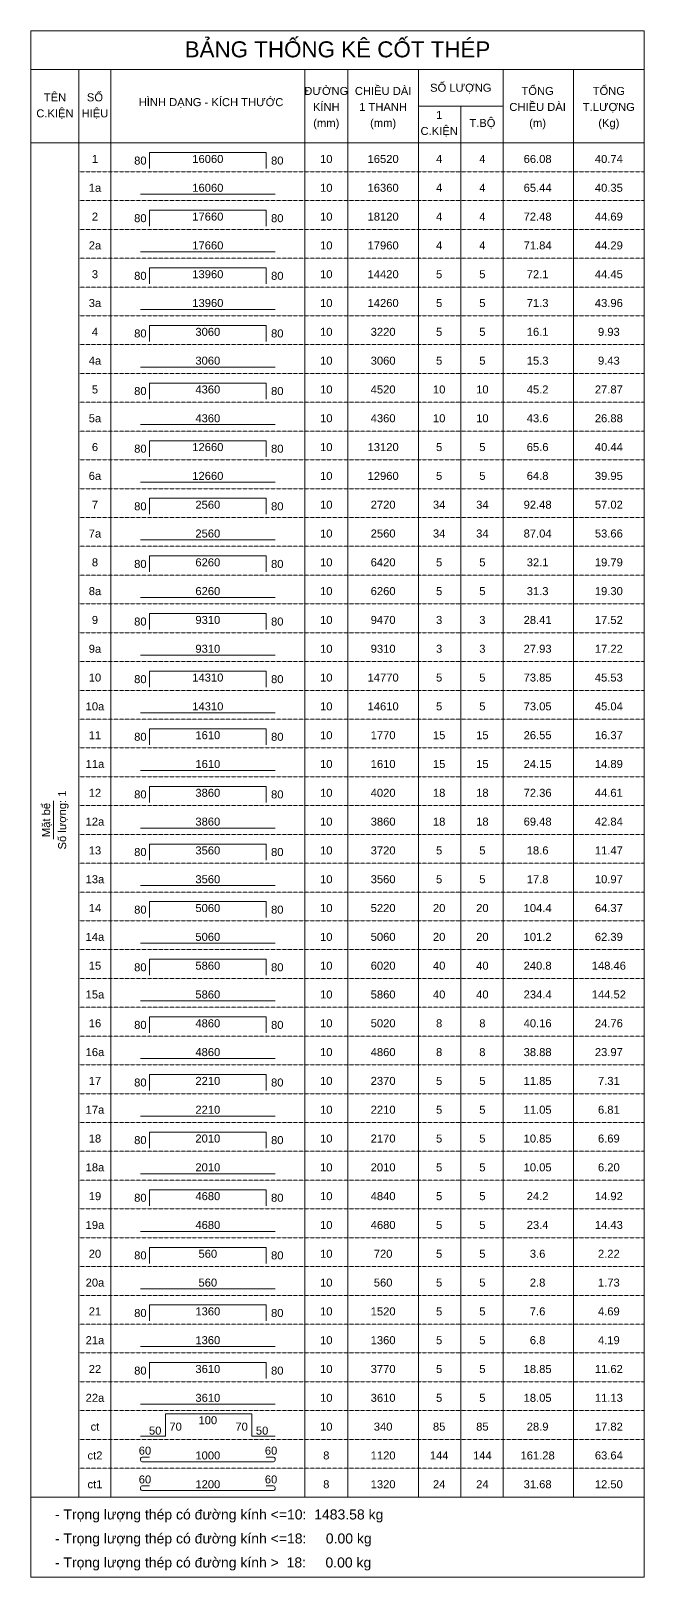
# Model space of a CAD drawing. Header units: inches. Extents: x 0 to 9575, y -795350 to -699800.
# Drawn here: x 0 to 9575, y -754200 to -730050 of the extents above; entities that cross this region are included whole.
import ezdxf
from ezdxf.enums import TextEntityAlignment as Align

# ---------------------------------------------------------------- set-up
doc = ezdxf.new("R2010")
doc.units = ezdxf.units.IN
doc.header["$MEASUREMENT"] = 0
doc.linetypes.add('HIDDENX2', pattern=[0.75, 0.5, -0.25])
for name, color, linetype, lineweight in [('Bao', 2, 'Continuous', 0), ('NetMo', 9, 'HIDDENX2', 0), ('Steel', 4, 'Continuous', 0), ('Text', 2, 'Continuous', 0), ('TextThep', 7, 'Continuous', 0)]:
    doc.layers.add(name, color=color, linetype=linetype, lineweight=lineweight)
doc.styles.add('Hoa', font='micross.ttf')
doc.styles.add('Thuong', font='micross.ttf')

msp = doc.modelspace()

# ---------------------------------------------------------------- linework, layer by layer
at = {"layer": 'Bao'}
for p, q in [((0, -730050), (9575, -730050)), ((0, -730050), (0, -754200)), ((9575, -730050), (9575, -754200)), ((0, -730650), (9575, -730650)), ((750, -730650), (750, -752950)), ((1250, -730650), (1250, -752950)), ((4275, -730650), (4275, -752950)), ((4950, -730650), (4950, -752950)), ((6050, -730650), (6050, -752950)), ((7375, -730650), (7375, -752950)), ((8475, -730650), (8475, -752950)), ((6050, -731225), (7375, -731225)), ((6712.5, -731225), (6712.5, -752950)), ((0, -731800), (9575, -731800))]:
    msp.add_line(p, q, dxfattribs=at)
at = {"layer": 'NetMo'}
for p, q in [((750, -732250), (9575, -732250)), ((750, -732700), (9575, -732700)), ((750, -733150), (9575, -733150)), ((750, -733600), (9575, -733600)), ((750, -734050), (9575, -734050)), ((750, -734500), (9575, -734500)), ((750, -734950), (9575, -734950)), ((750, -735400), (9575, -735400)), ((750, -735850), (9575, -735850)), ((750, -736300), (9575, -736300)), ((750, -736750), (9575, -736750)), ((750, -737200), (9575, -737200)), ((750, -737650), (9575, -737650)), ((750, -738100), (9575, -738100)), ((750, -738550), (9575, -738550)), ((750, -739000), (9575, -739000)), ((750, -739450), (9575, -739450)), ((750, -739900), (9575, -739900)), ((750, -740350), (9575, -740350)), ((750, -740800), (9575, -740800)), ((750, -741250), (9575, -741250)), ((750, -741700), (9575, -741700)), ((750, -742150), (9575, -742150)), ((750, -742600), (9575, -742600)), ((750, -743050), (9575, -743050)), ((750, -743500), (9575, -743500)), ((750, -743950), (9575, -743950)), ((750, -744400), (9575, -744400)), ((750, -744850), (9575, -744850)), ((750, -745300), (9575, -745300)), ((750, -745750), (9575, -745750)), ((750, -746200), (9575, -746200)), ((750, -746650), (9575, -746650)), ((750, -747100), (9575, -747100)), ((750, -747550), (9575, -747550)), ((750, -748000), (9575, -748000)), ((750, -748450), (9575, -748450)), ((750, -748900), (9575, -748900)), ((750, -749350), (9575, -749350)), ((750, -749800), (9575, -749800)), ((750, -750250), (9575, -750250)), ((750, -750700), (9575, -750700)), ((750, -751150), (9575, -751150)), ((750, -751600), (9575, -751600)), ((750, -752050), (9575, -752050)), ((750, -752500), (9575, -752500)), ((750, -752950), (9575, -752950))]:
    msp.add_line(p, q, dxfattribs=at)
at = {"layer": 'Steel'}
for points in [[(1850, -732200), (1850, -731950), (3675, -731950), (3675, -732200)], [(1712.5, -732600), (3812.5, -732600)], [(1850, -733100), (1850, -732850), (3675, -732850), (3675, -733100)], [(1712.5, -733500), (3812.5, -733500)], [(1850, -734000), (1850, -733750), (3675, -733750), (3675, -734000)], [(1712.5, -734400), (3812.5, -734400)], [(1850, -734900), (1850, -734650), (3675, -734650), (3675, -734900)], [(1712.5, -735300), (3812.5, -735300)], [(1850, -735800), (1850, -735550), (3675, -735550), (3675, -735800)], [(1712.5, -736200), (3812.5, -736200)], [(1850, -736700), (1850, -736450), (3675, -736450), (3675, -736700)], [(1712.5, -737100), (3812.5, -737100)], [(1850, -737600), (1850, -737350), (3675, -737350), (3675, -737600)], [(1712.5, -738000), (3812.5, -738000)], [(1850, -738500), (1850, -738250), (3675, -738250), (3675, -738500)], [(1712.5, -738900), (3812.5, -738900)], [(1850, -739400), (1850, -739150), (3675, -739150), (3675, -739400)], [(1712.5, -739800), (3812.5, -739800)], [(1850, -740300), (1850, -740050), (3675, -740050), (3675, -740300)], [(1712.5, -740700), (3812.5, -740700)], [(1850, -741200), (1850, -740950), (3675, -740950), (3675, -741200)], [(1712.5, -741600), (3812.5, -741600)], [(1850, -742100), (1850, -741850), (3675, -741850), (3675, -742100)], [(1712.5, -742500), (3812.5, -742500)], [(1850, -743000), (1850, -742750), (3675, -742750), (3675, -743000)], [(1712.5, -743400), (3812.5, -743400)], [(1850, -743900), (1850, -743650), (3675, -743650), (3675, -743900)], [(1712.5, -744300), (3812.5, -744300)], [(1850, -744800), (1850, -744550), (3675, -744550), (3675, -744800)], [(1712.5, -745200), (3812.5, -745200)], [(1850, -745700), (1850, -745450), (3675, -745450), (3675, -745700)], [(1712.5, -746100), (3812.5, -746100)], [(1850, -746600), (1850, -746350), (3675, -746350), (3675, -746600)], [(1712.5, -747000), (3812.5, -747000)], [(1850, -747500), (1850, -747250), (3675, -747250), (3675, -747500)], [(1712.5, -747900), (3812.5, -747900)], [(1850, -748400), (1850, -748150), (3675, -748150), (3675, -748400)], [(1712.5, -748800), (3812.5, -748800)], [(1850, -749300), (1850, -749050), (3675, -749050), (3675, -749300)], [(1712.5, -749700), (3812.5, -749700)], [(1850, -750200), (1850, -749950), (3675, -749950), (3675, -750200)], [(1712.5, -750600), (3812.5, -750600)], [(1850, -751100), (1850, -750850), (3675, -750850), (3675, -751100)], [(1712.5, -751500), (3812.5, -751500)], [(1712.5, -752000), (2100, -752000), (2100, -751650), (3450, -751650), (3450, -752000), (3812.5, -752000)]]:
    msp.add_lwpolyline(points, dxfattribs=at)
for points in [[(1850, -752325), (1737.5, -752325, 0.41421356), (1712.5, -752350), (1712.5, -752375, 0.41421356), (1737.5, -752400), (3787.5, -752400, 0.41421356), (3812.5, -752375), (3812.5, -752350, 0.41421356), (3787.5, -752325), (3675, -752325)], [(1850, -752775), (1737.5, -752775, 0.41421356), (1712.5, -752800), (1712.5, -752825, 0.41421356), (1737.5, -752850), (3787.5, -752850, 0.41421356), (3812.5, -752825), (3812.5, -752800, 0.41421356), (3787.5, -752775), (3675, -752775)]]:
    msp.add_lwpolyline(points, format="xyb", dxfattribs=at)
at = {"layer": 'Text'}
for p, q in [((350, -742675), (350, -742075)), ((0, -752950), (9575, -752950)), ((0, -752950), (9575, -752950)), ((0, -754200), (9575, -754200))]:
    msp.add_line(p, q, dxfattribs=at)

# ---------------------------------------------------------------- texts
at = {"layer": 'Text', "color": 4, "style": 'Hoa'}
msp.add_text('BẢNG THỐNG KÊ CỐT THÉP', height=250, dxfattribs=at).set_placement((4787.5, -730462.5), align=Align.CENTER)
at = {"layer": 'Text'}
for s, style, p in [('TÊN', 'Hoa', (375, -731150)), ('SỐ', 'Hoa', (1000, -731150)), ('ĐƯỜNG', 'Hoa', (4612.5, -731050)), ('CHIỀU DÀI', 'Hoa', (5500, -731050)), ('SỐ LƯỢNG', 'Hoa', (6712.5, -731000)), ('TỔNG', 'Hoa', (7912.5, -731050)), ('TỔNG', 'Hoa', (9025, -731050)), ('C.KIỆN', 'Hoa', (375, -731400)), ('HIỆU', 'Hoa', (1000, -731400)), ('HÌNH DẠNG - KÍCH THƯỚC', 'Hoa', (2812.5, -731225)), ('KÍNH', 'Hoa', (4612.5, -731300)), ('1 THANH', 'Hoa', (5500, -731300)), ('CHIỀU DÀI', 'Hoa', (7912.5, -731300)), ('T.LƯỢNG', 'Hoa', (9025, -731300)), ('(mm)', 'Thuong', (4612.5, -731550)), ('(mm)', 'Thuong', (5500, -731550)), ('1', 'Hoa', (6375, -731425)), ('T.BỘ', 'Hoa', (7050, -731550)), ('(m)', 'Thuong', (7912.5, -731550)), ('(Kg)', 'Thuong', (9025, -731550)), ('C.KIỆN', 'Hoa', (6375, -731675))]:
    msp.add_text(s, height=125, dxfattribs=dict(at, style=style)).set_placement(p, align=Align.CENTER)
at = {"layer": 'Text', "style": 'Hoa'}
for s, p in [('Mặt bể', (300, -742375)), ('Số lượng: 1', (550, -742375))]:
    msp.add_text(s, height=125, rotation=90.00021, dxfattribs=at).set_placement(p, align=Align.CENTER)
for s, p in [('- Trọng lượng thép có đường kính <=10:  1483.58 kg', (375, -753300)), ('- Trọng lượng thép có đường kính <=18:     0.00 kg', (375, -753675)), ('- Trọng lượng thép có đường kính >  18:     0.00 kg', (375, -754050))]:
    msp.add_text(s, height=156.25, dxfattribs=at).set_placement(p)
at = {"layer": 'TextThep', "style": 'Hoa'}
for s, p in [('16060', (2762.5, -732150)), ('10', (4612.5, -732150)), ('1', (1000, -732150)), ('1a', (1000, -732600)), ('16060', (2762.5, -732600)), ('10', (4612.5, -732600)), ('16360', (5500, -732600)), ('4', (6375, -732600)), ('4', (7050, -732600)), ('65.44', (7912.5, -732600)), ('40.35', (9025, -732600)), ('2', (1000, -733050)), ('17660', (2762.5, -733050)), ('10', (4612.5, -733050)), ('2a', (1000, -733500)), ('17660', (2762.5, -733500)), ('10', (4612.5, -733500)), ('17960', (5500, -733500)), ('4', (6375, -733500)), ('4', (7050, -733500)), ('71.84', (7912.5, -733500)), ('44.29', (9025, -733500)), ('3', (1000, -733950)), ('13960', (2762.5, -733950)), ('10', (4612.5, -733950)), ('3a', (1000, -734400)), ('13960', (2762.5, -734400)), ('10', (4612.5, -734400)), ('14260', (5500, -734400)), ('5', (6375, -734400)), ('5', (7050, -734400)), ('71.3', (7912.5, -734400)), ('43.96', (9025, -734400)), ('4', (1000, -734850)), ('3060', (2762.5, -734850)), ('10', (4612.5, -734850)), ('4a', (1000, -735300)), ('3060', (2762.5, -735300)), ('10', (4612.5, -735300)), ('3060', (5500, -735300)), ('5', (6375, -735300)), ('5', (7050, -735300)), ('15.3', (7912.5, -735300)), ('9.43', (9025, -735300)), ('5', (1000, -735750)), ('4360', (2762.5, -735750)), ('10', (4612.5, -735750)), ('5a', (1000, -736200)), ('4360', (2762.5, -736200)), ('10', (4612.5, -736200)), ('4360', (5500, -736200)), ('10', (6375, -736200)), ('10', (7050, -736200)), ('43.6', (7912.5, -736200)), ('26.88', (9025, -736200)), ('6', (1000, -736650)), ('12660', (2762.5, -736650)), ('10', (4612.5, -736650)), ('6a', (1000, -737100)), ('12660', (2762.5, -737100)), ('10', (4612.5, -737100)), ('12960', (5500, -737100)), ('5', (6375, -737100)), ('5', (7050, -737100)), ('64.8', (7912.5, -737100)), ('39.95', (9025, -737100)), ('7', (1000, -737550)), ('2560', (2762.5, -737550)), ('10', (4612.5, -737550)), ('7a', (1000, -738000)), ('2560', (2762.5, -738000)), ('10', (4612.5, -738000)), ('2560', (5500, -738000)), ('34', (6375, -738000)), ('34', (7050, -738000)), ('87.04', (7912.5, -738000)), ('53.66', (9025, -738000)), ('8', (1000, -738450)), ('6260', (2762.5, -738450)), ('10', (4612.5, -738450)), ('8a', (1000, -738900)), ('6260', (2762.5, -738900)), ('10', (4612.5, -738900)), ('6260', (5500, -738900)), ('5', (6375, -738900)), ('5', (7050, -738900)), ('31.3', (7912.5, -738900)), ('19.30', (9025, -738900)), ('9', (1000, -739350)), ('9310', (2762.5, -739350)), ('10', (4612.5, -739350)), ('9a', (1000, -739800)), ('9310', (2762.5, -739800)), ('10', (4612.5, -739800)), ('9310', (5500, -739800)), ('3', (6375, -739800)), ('3', (7050, -739800)), ('27.93', (7912.5, -739800)), ('17.22', (9025, -739800)), ('10', (1000, -740250)), ('14310', (2762.5, -740250)), ('10', (4612.5, -740250)), ('10a', (1000, -740700)), ('14310', (2762.5, -740700)), ('10', (4612.5, -740700)), ('14610', (5500, -740700)), ('5', (6375, -740700)), ('5', (7050, -740700)), ('73.05', (7912.5, -740700)), ('45.04', (9025, -740700)), ('11', (1000, -741150)), ('1610', (2762.5, -741150)), ('10', (4612.5, -741150)), ('11a', (1000, -741600)), ('1610', (2762.5, -741600)), ('10', (4612.5, -741600)), ('1610', (5500, -741600)), ('15', (6375, -741600)), ('15', (7050, -741600)), ('24.15', (7912.5, -741600)), ('14.89', (9025, -741600)), ('12', (1000, -742050)), ('3860', (2762.5, -742050)), ('10', (4612.5, -742050)), ('12a', (1000, -742500)), ('3860', (2762.5, -742500)), ('10', (4612.5, -742500)), ('3860', (5500, -742500)), ('18', (6375, -742500)), ('18', (7050, -742500)), ('69.48', (7912.5, -742500)), ('42.84', (9025, -742500)), ('13', (1000, -742950)), ('3560', (2762.5, -742950)), ('10', (4612.5, -742950)), ('13a', (1000, -743400)), ('3560', (2762.5, -743400)), ('10', (4612.5, -743400)), ('3560', (5500, -743400)), ('5', (6375, -743400)), ('5', (7050, -743400)), ('17.8', (7912.5, -743400)), ('10.97', (9025, -743400)), ('14', (1000, -743850)), ('5060', (2762.5, -743850)), ('10', (4612.5, -743850)), ('14a', (1000, -744300)), ('5060', (2762.5, -744300)), ('10', (4612.5, -744300)), ('5060', (5500, -744300)), ('20', (6375, -744300)), ('20', (7050, -744300)), ('101.2', (7912.5, -744300)), ('62.39', (9025, -744300)), ('15', (1000, -744750)), ('5860', (2762.5, -744750)), ('10', (4612.5, -744750)), ('15a', (1000, -745200)), ('5860', (2762.5, -745200)), ('10', (4612.5, -745200)), ('5860', (5500, -745200)), ('40', (6375, -745200)), ('40', (7050, -745200)), ('234.4', (7912.5, -745200)), ('144.52', (9025, -745200)), ('16', (1000, -745650)), ('4860', (2762.5, -745650)), ('10', (4612.5, -745650)), ('16a', (1000, -746100)), ('4860', (2762.5, -746100)), ('10', (4612.5, -746100)), ('4860', (5500, -746100)), ('8', (6375, -746100)), ('8', (7050, -746100)), ('38.88', (7912.5, -746100)), ('23.97', (9025, -746100)), ('17', (1000, -746550)), ('2210', (2762.5, -746550)), ('10', (4612.5, -746550)), ('17a', (1000, -747000)), ('2210', (2762.5, -747000)), ('10', (4612.5, -747000)), ('2210', (5500, -747000)), ('5', (6375, -747000)), ('5', (7050, -747000)), ('11.05', (7912.5, -747000)), ('6.81', (9025, -747000)), ('18', (1000, -747450)), ('2010', (2762.5, -747450)), ('10', (4612.5, -747450)), ('18a', (1000, -747900)), ('2010', (2762.5, -747900)), ('10', (4612.5, -747900)), ('2010', (5500, -747900)), ('5', (6375, -747900)), ('5', (7050, -747900)), ('10.05', (7912.5, -747900)), ('6.20', (9025, -747900)), ('19', (1000, -748350)), ('4680', (2762.5, -748350)), ('10', (4612.5, -748350)), ('19a', (1000, -748800)), ('4680', (2762.5, -748800)), ('10', (4612.5, -748800)), ('4680', (5500, -748800)), ('5', (6375, -748800)), ('5', (7050, -748800)), ('23.4', (7912.5, -748800)), ('14.43', (9025, -748800)), ('20', (1000, -749250)), ('560', (2762.5, -749250)), ('10', (4612.5, -749250)), ('20a', (1000, -749700)), ('560', (2762.5, -749700)), ('10', (4612.5, -749700)), ('560', (5500, -749700)), ('5', (6375, -749700)), ('5', (7050, -749700)), ('2.8', (7912.5, -749700)), ('1.73', (9025, -749700)), ('21', (1000, -750150)), ('1360', (2762.5, -750150)), ('10', (4612.5, -750150)), ('21a', (1000, -750600)), ('1360', (2762.5, -750600)), ('10', (4612.5, -750600)), ('1360', (5500, -750600)), ('5', (6375, -750600)), ('5', (7050, -750600)), ('6.8', (7912.5, -750600)), ('4.19', (9025, -750600)), ('22', (1000, -751050)), ('3610', (2762.5, -751050)), ('10', (4612.5, -751050)), ('22a', (1000, -751500)), ('3610', (2762.5, -751500)), ('10', (4612.5, -751500)), ('3610', (5500, -751500)), ('5', (6375, -751500)), ('5', (7050, -751500)), ('18.05', (7912.5, -751500)), ('11.13', (9025, -751500)), ('10', (4612.5, -751950)), ('ct', (1000, -751950)), ('ct2', (1000, -752400)), ('60', (1781.25, -752325)), ('1000', (2762.5, -752400)), ('60', (3750, -752325)), ('8', (4612.5, -752400)), ('ct1', (1000, -752850)), ('60', (1781.25, -752775)), ('1200', (2762.5, -752850)), ('60', (3750, -752775)), ('8', (4612.5, -752850))]:
    msp.add_text(s, height=125, dxfattribs=at).set_placement(p, align=Align.BOTTOM_CENTER)
at = {"layer": 'TextThep', "color": 7, "style": 'Hoa'}
for s, p in [('16520', (5500, -732150)), ('66.08', (7912.5, -732150)), ('40.74', (9025, -732150)), ('4', (6375, -732150)), ('4', (7050, -732150)), ('18120', (5500, -733050)), ('4', (6375, -733050)), ('4', (7050, -733050)), ('72.48', (7912.5, -733050)), ('44.69', (9025, -733050)), ('14420', (5500, -733950)), ('5', (6375, -733950)), ('5', (7050, -733950)), ('72.1', (7912.5, -733950)), ('44.45', (9025, -733950)), ('3220', (5500, -734850)), ('5', (6375, -734850)), ('5', (7050, -734850)), ('16.1', (7912.5, -734850)), ('9.93', (9025, -734850)), ('4520', (5500, -735750)), ('10', (6375, -735750)), ('10', (7050, -735750)), ('45.2', (7912.5, -735750)), ('27.87', (9025, -735750)), ('13120', (5500, -736650)), ('5', (6375, -736650)), ('5', (7050, -736650)), ('65.6', (7912.5, -736650)), ('40.44', (9025, -736650)), ('2720', (5500, -737550)), ('34', (6375, -737550)), ('34', (7050, -737550)), ('92.48', (7912.5, -737550)), ('57.02', (9025, -737550)), ('6420', (5500, -738450)), ('5', (6375, -738450)), ('5', (7050, -738450)), ('32.1', (7912.5, -738450)), ('19.79', (9025, -738450)), ('9470', (5500, -739350)), ('3', (6375, -739350)), ('3', (7050, -739350)), ('28.41', (7912.5, -739350)), ('17.52', (9025, -739350)), ('14770', (5500, -740250)), ('5', (6375, -740250)), ('5', (7050, -740250)), ('73.85', (7912.5, -740250)), ('45.53', (9025, -740250)), ('1770', (5500, -741150)), ('15', (6375, -741150)), ('15', (7050, -741150)), ('26.55', (7912.5, -741150)), ('16.37', (9025, -741150)), ('4020', (5500, -742050)), ('18', (6375, -742050)), ('18', (7050, -742050)), ('72.36', (7912.5, -742050)), ('44.61', (9025, -742050)), ('3720', (5500, -742950)), ('5', (6375, -742950)), ('5', (7050, -742950)), ('18.6', (7912.5, -742950)), ('11.47', (9025, -742950)), ('5220', (5500, -743850)), ('20', (6375, -743850)), ('20', (7050, -743850)), ('104.4', (7912.5, -743850)), ('64.37', (9025, -743850)), ('6020', (5500, -744750)), ('40', (6375, -744750)), ('40', (7050, -744750)), ('240.8', (7912.5, -744750)), ('148.46', (9025, -744750)), ('5020', (5500, -745650)), ('8', (6375, -745650)), ('8', (7050, -745650)), ('40.16', (7912.5, -745650)), ('24.76', (9025, -745650)), ('2370', (5500, -746550)), ('5', (6375, -746550)), ('5', (7050, -746550)), ('11.85', (7912.5, -746550)), ('7.31', (9025, -746550)), ('2170', (5500, -747450)), ('5', (6375, -747450)), ('5', (7050, -747450)), ('10.85', (7912.5, -747450)), ('6.69', (9025, -747450)), ('4840', (5500, -748350)), ('5', (6375, -748350)), ('5', (7050, -748350)), ('24.2', (7912.5, -748350)), ('14.92', (9025, -748350)), ('720', (5500, -749250)), ('5', (6375, -749250)), ('5', (7050, -749250)), ('3.6', (7912.5, -749250)), ('2.22', (9025, -749250)), ('1520', (5500, -750150)), ('5', (6375, -750150)), ('5', (7050, -750150)), ('7.6', (7912.5, -750150)), ('4.69', (9025, -750150)), ('3770', (5500, -751050)), ('5', (6375, -751050)), ('5', (7050, -751050)), ('18.85', (7912.5, -751050)), ('11.62', (9025, -751050)), ('340', (5500, -751950)), ('85', (6375, -751950)), ('85', (7050, -751950)), ('28.9', (7912.5, -751950)), ('17.82', (9025, -751950)), ('1120', (5500, -752400)), ('144', (6375, -752400)), ('144', (7050, -752400)), ('161.28', (7912.5, -752400)), ('63.64', (9025, -752400)), ('1320', (5500, -752850)), ('24', (6375, -752850)), ('24', (7050, -752850)), ('31.68', (7912.5, -752850)), ('12.50', (9025, -752850))]:
    msp.add_text(s, height=125, dxfattribs=at).set_placement(p, align=Align.BOTTOM_CENTER)
at = {"layer": 'TextThep', "style": 'Hoa'}
for p in [(1806.25, -732175), (1806.25, -733075), (1806.25, -733975), (1806.25, -734875), (1806.25, -735775), (1806.25, -736675), (1806.25, -737575), (1806.25, -738475), (1806.25, -739375), (1806.25, -740275), (1806.25, -741175), (1806.25, -742075), (1806.25, -742975), (1806.25, -743875), (1806.25, -744775), (1806.25, -745675), (1806.25, -746575), (1806.25, -747475), (1806.25, -748375), (1806.25, -749275), (1806.25, -750175), (1806.25, -751075)]:
    msp.add_text('80', height=125, dxfattribs=at).set_placement(p, align=Align.BOTTOM_RIGHT)
for p in [(3750, -732175), (3750, -733075), (3750, -733975), (3750, -734875), (3750, -735775), (3750, -736675), (3750, -737575), (3750, -738475), (3750, -739375), (3750, -740275), (3750, -741175), (3750, -742075), (3750, -742975), (3750, -743875), (3750, -744775), (3750, -745675), (3750, -746575), (3750, -747475), (3750, -748375), (3750, -749275), (3750, -750175), (3750, -751075)]:
    msp.add_text('80', height=125, dxfattribs=at).set_placement(p, align=Align.BOTTOM_LEFT)
for s, p in [('70', (2162.5, -751912.5)), ('50', (3512.5, -751975))]:
    msp.add_text(s, height=125, dxfattribs=at).set_placement(p)
msp.add_text('100', height=125, dxfattribs=at).set_placement((2762.5, -751812.5), align=Align.CENTER)
for s, p in [('70', (3387.5, -751912.5)), ('50', (2037.5, -751975))]:
    msp.add_text(s, height=125, dxfattribs=at).set_placement(p, align=Align.RIGHT)

doc.saveas('drawing.dxf')
